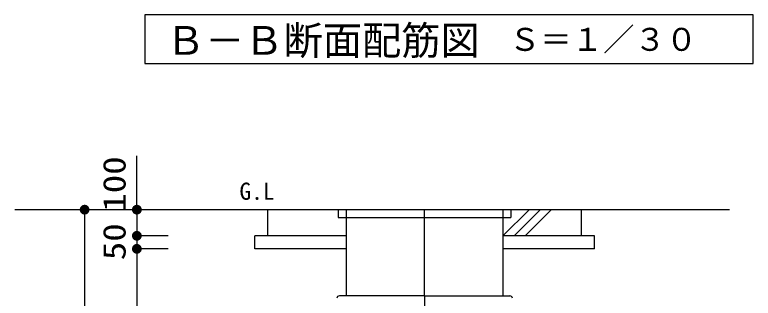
# Model space of a CAD drawing. Units: millimetres, scale not verified. Extents: x -8093 to 8093, y -5792 to 5792.
# Drawn here: x -1489 to 1337, y -1396 to -310 of the extents above; entities that cross this region are included whole.
import ezdxf
from ezdxf.enums import TextEntityAlignment as Align

# ---------------------------------------------------------------- set-up
doc = ezdxf.new("R2010")
doc.units = ezdxf.units.MM
doc.header["$LTSCALE"] = 30
doc.linetypes.add('LONG_CHAIN', pattern=[21, 18, -1, 1, -1])
for name, color, linetype, lineweight in [('0-1_00クル-フ-0躯体', 3, 'Continuous', 25), ('0-2_00クル-フ-1機器', 2, 'Continuous', 25), ('0-3_00クル-フ-6寸法', 132, 'Continuous', 25)]:
    doc.layers.add(name, color=color, linetype=linetype, lineweight=lineweight)
doc.styles.add('ＭＳ ゴシック', font='')
doc.styles.get('ＭＳ ゴシック').set_extended_font_data('MS Gothic')

msp = doc.modelspace()

# ---------------------------------------------------------------- linework, layer by layer
at = {"layer": '0-1_00クル-フ-0躯体', "linetype": 'LONG_CHAIN'}
for q in [(79.32, -1056.51), (79.32, -2956.51)]:
    msp.add_line((79.32, -1386.51), q, dxfattribs=at)
at = {"layer": '0-1_00クル-フ-0躯体'}
for q in [(-246.52, -1386.51), (405.16, -1386.51)]:
    msp.add_line((79.32, -1386.51), q, dxfattribs=at)
msp.add_lwpolyline([(1336.77, -496.48), (1336.77, -310.17), (-991.4, -310.17), (-991.4, -496.48)], close=True, dxfattribs=at)
for centre, start, end in [((-246.52, -1396.51), 90, 175), ((405.16, -1396.51), 5, 90)]:
    msp.add_arc(centre, 10, start, end, dxfattribs=at)
at = {"layer": '0-2_00クル-フ-1機器'}
for p, q in [((1246.12, -1056.51), (-1488.66, -1056.51)), ((-520.68, -1156.51), (-520.68, -1056.51)), ((-250.68, -1056.51), (-250.68, -1086.51)), ((-220.68, -1056.51), (-220.68, -1386.51)), ((379.32, -1056.51), (379.32, -1386.51)), ((379.32, -1156.51), (479.32, -1056.51)), ((409.32, -1056.51), (409.32, -1086.51)), ((421.75, -1156.51), (521.75, -1056.51)), ((464.17, -1156.51), (564.17, -1056.51)), ((679.32, -1156.51), (679.32, -1056.51)), ((-250.68, -1086.51), (409.32, -1086.51)), ((-220.68, -1156.51), (-570.68, -1156.51)), ((-570.68, -1206.51), (-570.68, -1156.51)), ((729.32, -1156.51), (379.32, -1156.51)), ((729.32, -1206.51), (729.32, -1156.51)), ((-220.68, -1206.51), (-570.68, -1206.51)), ((729.32, -1206.51), (379.32, -1206.51))]:
    msp.add_line(p, q, dxfattribs=at)
at = {"layer": '0-3_00クル-フ-6寸法', "color": 4}
for p, q in [((-1021.48, -1056.51), (-1021.48, -849.86)), ((-1101.48, -1056.51), (-1221.48, -1056.51)), ((-1221.48, -1056.51), (-1221.48, -3156.51)), ((-901.48, -1056.51), (-1021.48, -1056.51)), ((-1021.48, -1056.51), (-1021.48, -1156.51)), ((-901.48, -1156.51), (-1021.48, -1156.51)), ((-901.48, -1156.51), (-1021.48, -1156.51)), ((-1021.48, -1156.51), (-1021.48, -1206.51)), ((-901.48, -1206.51), (-1021.48, -1206.51)), ((-901.48, -1206.51), (-1021.48, -1206.51)), ((-1021.48, -1206.51), (-1021.48, -2906.51))]:
    msp.add_line(p, q, dxfattribs=at)
at = {"layer": '0-3_00クル-フ-6寸法'}
for points in [[(-1221.48, -1056.51), (-1237.31, -1046.46), (-1235.92, -1044.56)], [(-1221.48, -1056.51), (-1235.92, -1044.56), (-1234.31, -1042.84)], [(-1221.48, -1056.51), (-1234.31, -1042.84), (-1232.5, -1041.34)], [(-1221.48, -1056.51), (-1232.5, -1041.34), (-1230.51, -1040.08)], [(-1221.48, -1056.51), (-1230.51, -1040.08), (-1228.38, -1039.08)], [(-1221.48, -1056.51), (-1228.38, -1039.08), (-1226.14, -1038.35)], [(-1221.48, -1056.51), (-1226.14, -1038.35), (-1223.83, -1037.91)], [(-1221.48, -1056.51), (-1223.83, -1037.91), (-1221.48, -1037.76)], [(-1221.48, -1056.51), (-1221.48, -1037.76), (-1219.13, -1037.91)], [(-1221.48, -1056.51), (-1219.13, -1037.91), (-1216.81, -1038.35)], [(-1221.48, -1056.51), (-1216.81, -1038.35), (-1214.57, -1039.08)], [(-1221.48, -1056.51), (-1214.57, -1039.08), (-1212.44, -1040.08)], [(-1221.48, -1056.51), (-1212.44, -1040.08), (-1210.46, -1041.34)], [(-1221.48, -1056.51), (-1210.46, -1041.34), (-1208.64, -1042.84)], [(-1221.48, -1056.51), (-1208.64, -1042.84), (-1207.03, -1044.56)], [(-1221.48, -1056.51), (-1207.03, -1044.56), (-1205.65, -1046.46)], [(-1021.48, -1056.51), (-1037.31, -1046.46), (-1035.92, -1044.56)], [(-1021.48, -1056.51), (-1035.92, -1044.56), (-1034.31, -1042.84)], [(-1021.48, -1056.51), (-1034.31, -1042.84), (-1032.5, -1041.34)], [(-1021.48, -1056.51), (-1032.5, -1041.34), (-1030.51, -1040.08)], [(-1021.48, -1056.51), (-1030.51, -1040.08), (-1028.38, -1039.08)], [(-1021.48, -1056.51), (-1028.38, -1039.08), (-1026.14, -1038.35)], [(-1021.48, -1056.51), (-1026.14, -1038.35), (-1023.83, -1037.91)], [(-1021.48, -1056.51), (-1023.83, -1037.91), (-1021.48, -1037.76)], [(-1021.48, -1056.51), (-1021.48, -1037.76), (-1019.13, -1037.91)], [(-1021.48, -1056.51), (-1019.13, -1037.91), (-1016.81, -1038.35)], [(-1021.48, -1056.51), (-1016.81, -1038.35), (-1014.57, -1039.08)], [(-1021.48, -1056.51), (-1014.57, -1039.08), (-1012.44, -1040.08)], [(-1021.48, -1056.51), (-1012.44, -1040.08), (-1010.46, -1041.34)], [(-1021.48, -1056.51), (-1010.46, -1041.34), (-1008.64, -1042.84)], [(-1021.48, -1056.51), (-1008.64, -1042.84), (-1007.03, -1044.56)], [(-1021.48, -1056.51), (-1007.03, -1044.56), (-1005.65, -1046.46)], [(-1221.48, -1056.51), (-1240.19, -1055.33), (-1239.89, -1053)], [(-1221.48, -1056.51), (-1240.19, -1057.69), (-1240.19, -1055.33)], [(-1221.48, -1056.51), (-1239.89, -1060.02), (-1240.19, -1057.69)], [(-1221.48, -1056.51), (-1239.89, -1053), (-1239.31, -1050.72)], [(-1221.48, -1056.51), (-1239.31, -1062.3), (-1239.89, -1060.02)], [(-1221.48, -1056.51), (-1239.31, -1050.72), (-1238.44, -1048.53)], [(-1221.48, -1056.51), (-1238.44, -1064.49), (-1239.31, -1062.3)], [(-1221.48, -1056.51), (-1238.44, -1048.53), (-1237.31, -1046.46)], [(-1221.48, -1056.51), (-1237.31, -1066.56), (-1238.44, -1064.49)], [(-1221.48, -1056.51), (-1235.92, -1068.46), (-1237.31, -1066.56)], [(-1221.48, -1056.51), (-1234.31, -1070.18), (-1235.92, -1068.46)], [(-1221.48, -1056.51), (-1232.5, -1071.68), (-1234.31, -1070.18)], [(-1221.48, -1056.51), (-1230.51, -1072.94), (-1232.5, -1071.68)], [(-1221.48, -1056.51), (-1228.38, -1073.94), (-1230.51, -1072.94)], [(-1221.48, -1056.51), (-1226.14, -1074.67), (-1228.38, -1073.94)], [(-1221.48, -1056.51), (-1223.83, -1075.11), (-1226.14, -1074.67)], [(-1221.48, -1056.51), (-1221.48, -1075.26), (-1223.83, -1075.11)], [(-1221.48, -1056.51), (-1205.65, -1046.46), (-1204.51, -1048.53)], [(-1221.48, -1056.51), (-1204.51, -1048.53), (-1203.64, -1050.72)], [(-1221.48, -1056.51), (-1203.64, -1050.72), (-1203.06, -1053)], [(-1221.48, -1056.51), (-1203.06, -1053), (-1202.76, -1055.33)], [(-1221.48, -1056.51), (-1202.76, -1055.33), (-1202.76, -1057.69)], [(-1221.48, -1056.51), (-1219.13, -1075.11), (-1221.48, -1075.26)], [(-1221.48, -1056.51), (-1216.81, -1074.67), (-1219.13, -1075.11)], [(-1221.48, -1056.51), (-1214.57, -1073.94), (-1216.81, -1074.67)], [(-1221.48, -1056.51), (-1212.44, -1072.94), (-1214.57, -1073.94)], [(-1221.48, -1056.51), (-1210.46, -1071.68), (-1212.44, -1072.94)], [(-1221.48, -1056.51), (-1208.64, -1070.18), (-1210.46, -1071.68)], [(-1221.48, -1056.51), (-1207.03, -1068.46), (-1208.64, -1070.18)], [(-1221.48, -1056.51), (-1205.65, -1066.56), (-1207.03, -1068.46)], [(-1221.48, -1056.51), (-1204.51, -1064.49), (-1205.65, -1066.56)], [(-1221.48, -1056.51), (-1203.64, -1062.3), (-1204.51, -1064.49)], [(-1221.48, -1056.51), (-1203.06, -1060.02), (-1203.64, -1062.3)], [(-1221.48, -1056.51), (-1202.76, -1057.69), (-1203.06, -1060.02)], [(-1021.48, -1056.51), (-1040.19, -1055.33), (-1039.89, -1053)], [(-1021.48, -1056.51), (-1040.19, -1057.69), (-1040.19, -1055.33)], [(-1021.48, -1056.51), (-1039.89, -1060.02), (-1040.19, -1057.69)], [(-1021.48, -1056.51), (-1039.89, -1053), (-1039.31, -1050.72)], [(-1021.48, -1056.51), (-1039.31, -1062.3), (-1039.89, -1060.02)], [(-1021.48, -1056.51), (-1039.31, -1050.72), (-1038.44, -1048.53)], [(-1021.48, -1056.51), (-1038.44, -1064.49), (-1039.31, -1062.3)], [(-1021.48, -1056.51), (-1038.44, -1048.53), (-1037.31, -1046.46)], [(-1021.48, -1056.51), (-1037.31, -1066.56), (-1038.44, -1064.49)], [(-1021.48, -1056.51), (-1035.92, -1068.46), (-1037.31, -1066.56)], [(-1021.48, -1056.51), (-1034.31, -1070.18), (-1035.92, -1068.46)], [(-1021.48, -1056.51), (-1032.5, -1071.68), (-1034.31, -1070.18)], [(-1021.48, -1056.51), (-1030.51, -1072.94), (-1032.5, -1071.68)], [(-1021.48, -1056.51), (-1028.38, -1073.94), (-1030.51, -1072.94)], [(-1021.48, -1056.51), (-1026.14, -1074.67), (-1028.38, -1073.94)], [(-1021.48, -1056.51), (-1023.83, -1075.11), (-1026.14, -1074.67)], [(-1021.48, -1056.51), (-1021.48, -1075.26), (-1023.83, -1075.11)], [(-1021.48, -1056.51), (-1005.65, -1046.46), (-1004.51, -1048.53)], [(-1021.48, -1056.51), (-1004.51, -1048.53), (-1003.64, -1050.72)], [(-1021.48, -1056.51), (-1003.64, -1050.72), (-1003.06, -1053)], [(-1021.48, -1056.51), (-1003.06, -1053), (-1002.76, -1055.33)], [(-1021.48, -1056.51), (-1002.76, -1055.33), (-1002.76, -1057.69)], [(-1021.48, -1056.51), (-1019.13, -1075.11), (-1021.48, -1075.26)], [(-1021.48, -1056.51), (-1016.81, -1074.67), (-1019.13, -1075.11)], [(-1021.48, -1056.51), (-1014.57, -1073.94), (-1016.81, -1074.67)], [(-1021.48, -1056.51), (-1012.44, -1072.94), (-1014.57, -1073.94)], [(-1021.48, -1056.51), (-1010.46, -1071.68), (-1012.44, -1072.94)], [(-1021.48, -1056.51), (-1008.64, -1070.18), (-1010.46, -1071.68)], [(-1021.48, -1056.51), (-1007.03, -1068.46), (-1008.64, -1070.18)], [(-1021.48, -1056.51), (-1005.65, -1066.56), (-1007.03, -1068.46)], [(-1021.48, -1056.51), (-1004.51, -1064.49), (-1005.65, -1066.56)], [(-1021.48, -1056.51), (-1003.64, -1062.3), (-1004.51, -1064.49)], [(-1021.48, -1056.51), (-1003.06, -1060.02), (-1003.64, -1062.3)], [(-1021.48, -1056.51), (-1002.76, -1057.69), (-1003.06, -1060.02)], [(-1021.48, -1156.51), (-1040.19, -1155.33), (-1039.89, -1153)], [(-1021.48, -1156.51), (-1040.19, -1155.33), (-1039.89, -1153)], [(-1021.48, -1156.51), (-1040.19, -1157.69), (-1040.19, -1155.33)], [(-1021.48, -1156.51), (-1040.19, -1157.69), (-1040.19, -1155.33)], [(-1021.48, -1156.51), (-1039.89, -1160.02), (-1040.19, -1157.69)], [(-1021.48, -1156.51), (-1039.89, -1160.02), (-1040.19, -1157.69)], [(-1021.48, -1156.51), (-1039.89, -1153), (-1039.31, -1150.72)], [(-1021.48, -1156.51), (-1039.89, -1153), (-1039.31, -1150.72)], [(-1021.48, -1156.51), (-1039.31, -1162.3), (-1039.89, -1160.02)], [(-1021.48, -1156.51), (-1039.31, -1162.3), (-1039.89, -1160.02)], [(-1021.48, -1156.51), (-1039.31, -1150.72), (-1038.44, -1148.53)], [(-1021.48, -1156.51), (-1039.31, -1150.72), (-1038.44, -1148.53)], [(-1021.48, -1156.51), (-1038.44, -1164.49), (-1039.31, -1162.3)], [(-1021.48, -1156.51), (-1038.44, -1164.49), (-1039.31, -1162.3)], [(-1021.48, -1156.51), (-1038.44, -1148.53), (-1037.31, -1146.46)], [(-1021.48, -1156.51), (-1038.44, -1148.53), (-1037.31, -1146.46)], [(-1021.48, -1156.51), (-1037.31, -1166.56), (-1038.44, -1164.49)], [(-1021.48, -1156.51), (-1037.31, -1166.56), (-1038.44, -1164.49)], [(-1021.48, -1156.51), (-1037.31, -1146.46), (-1035.92, -1144.56)], [(-1021.48, -1156.51), (-1037.31, -1146.46), (-1035.92, -1144.56)], [(-1021.48, -1156.51), (-1035.92, -1168.46), (-1037.31, -1166.56)], [(-1021.48, -1156.51), (-1035.92, -1168.46), (-1037.31, -1166.56)], [(-1021.48, -1156.51), (-1035.92, -1144.56), (-1034.31, -1142.84)], [(-1021.48, -1156.51), (-1035.92, -1144.56), (-1034.31, -1142.84)], [(-1021.48, -1156.51), (-1034.31, -1170.18), (-1035.92, -1168.46)], [(-1021.48, -1156.51), (-1034.31, -1170.18), (-1035.92, -1168.46)], [(-1021.48, -1156.51), (-1034.31, -1142.84), (-1032.5, -1141.34)], [(-1021.48, -1156.51), (-1034.31, -1142.84), (-1032.5, -1141.34)], [(-1021.48, -1156.51), (-1032.5, -1171.68), (-1034.31, -1170.18)], [(-1021.48, -1156.51), (-1032.5, -1171.68), (-1034.31, -1170.18)], [(-1021.48, -1156.51), (-1032.5, -1141.34), (-1030.51, -1140.08)], [(-1021.48, -1156.51), (-1032.5, -1141.34), (-1030.51, -1140.08)], [(-1021.48, -1156.51), (-1030.51, -1172.94), (-1032.5, -1171.68)], [(-1021.48, -1156.51), (-1030.51, -1172.94), (-1032.5, -1171.68)], [(-1021.48, -1156.51), (-1030.51, -1140.08), (-1028.38, -1139.08)], [(-1021.48, -1156.51), (-1030.51, -1140.08), (-1028.38, -1139.08)], [(-1021.48, -1156.51), (-1028.38, -1173.94), (-1030.51, -1172.94)], [(-1021.48, -1156.51), (-1028.38, -1173.94), (-1030.51, -1172.94)], [(-1021.48, -1156.51), (-1028.38, -1139.08), (-1026.14, -1138.35)], [(-1021.48, -1156.51), (-1028.38, -1139.08), (-1026.14, -1138.35)], [(-1021.48, -1156.51), (-1026.14, -1174.67), (-1028.38, -1173.94)], [(-1021.48, -1156.51), (-1026.14, -1174.67), (-1028.38, -1173.94)], [(-1021.48, -1156.51), (-1026.14, -1138.35), (-1023.83, -1137.91)], [(-1021.48, -1156.51), (-1026.14, -1138.35), (-1023.83, -1137.91)], [(-1021.48, -1156.51), (-1023.83, -1175.11), (-1026.14, -1174.67)], [(-1021.48, -1156.51), (-1023.83, -1175.11), (-1026.14, -1174.67)], [(-1021.48, -1156.51), (-1023.83, -1137.91), (-1021.48, -1137.76)], [(-1021.48, -1156.51), (-1023.83, -1137.91), (-1021.48, -1137.76)], [(-1021.48, -1156.51), (-1021.48, -1175.26), (-1023.83, -1175.11)], [(-1021.48, -1156.51), (-1021.48, -1175.26), (-1023.83, -1175.11)], [(-1021.48, -1156.51), (-1021.48, -1137.76), (-1019.13, -1137.91)], [(-1021.48, -1156.51), (-1021.48, -1137.76), (-1019.13, -1137.91)], [(-1021.48, -1156.51), (-1019.13, -1137.91), (-1016.81, -1138.35)], [(-1021.48, -1156.51), (-1019.13, -1137.91), (-1016.81, -1138.35)], [(-1021.48, -1156.51), (-1016.81, -1138.35), (-1014.57, -1139.08)], [(-1021.48, -1156.51), (-1016.81, -1138.35), (-1014.57, -1139.08)], [(-1021.48, -1156.51), (-1014.57, -1139.08), (-1012.44, -1140.08)], [(-1021.48, -1156.51), (-1014.57, -1139.08), (-1012.44, -1140.08)], [(-1021.48, -1156.51), (-1012.44, -1140.08), (-1010.46, -1141.34)], [(-1021.48, -1156.51), (-1012.44, -1140.08), (-1010.46, -1141.34)], [(-1021.48, -1156.51), (-1010.46, -1141.34), (-1008.64, -1142.84)], [(-1021.48, -1156.51), (-1010.46, -1141.34), (-1008.64, -1142.84)], [(-1021.48, -1156.51), (-1008.64, -1142.84), (-1007.03, -1144.56)], [(-1021.48, -1156.51), (-1008.64, -1142.84), (-1007.03, -1144.56)], [(-1021.48, -1156.51), (-1007.03, -1144.56), (-1005.65, -1146.46)], [(-1021.48, -1156.51), (-1007.03, -1144.56), (-1005.65, -1146.46)], [(-1021.48, -1156.51), (-1005.65, -1146.46), (-1004.51, -1148.53)], [(-1021.48, -1156.51), (-1005.65, -1146.46), (-1004.51, -1148.53)], [(-1021.48, -1156.51), (-1004.51, -1148.53), (-1003.64, -1150.72)], [(-1021.48, -1156.51), (-1004.51, -1148.53), (-1003.64, -1150.72)], [(-1021.48, -1156.51), (-1003.64, -1150.72), (-1003.06, -1153)], [(-1021.48, -1156.51), (-1003.64, -1150.72), (-1003.06, -1153)], [(-1021.48, -1156.51), (-1003.06, -1153), (-1002.76, -1155.33)], [(-1021.48, -1156.51), (-1003.06, -1153), (-1002.76, -1155.33)], [(-1021.48, -1156.51), (-1002.76, -1155.33), (-1002.76, -1157.69)], [(-1021.48, -1156.51), (-1002.76, -1155.33), (-1002.76, -1157.69)], [(-1021.48, -1156.51), (-1019.13, -1175.11), (-1021.48, -1175.26)], [(-1021.48, -1156.51), (-1016.81, -1174.67), (-1019.13, -1175.11)], [(-1021.48, -1156.51), (-1014.57, -1173.94), (-1016.81, -1174.67)], [(-1021.48, -1156.51), (-1012.44, -1172.94), (-1014.57, -1173.94)], [(-1021.48, -1156.51), (-1010.46, -1171.68), (-1012.44, -1172.94)], [(-1021.48, -1156.51), (-1008.64, -1170.18), (-1010.46, -1171.68)], [(-1021.48, -1156.51), (-1007.03, -1168.46), (-1008.64, -1170.18)], [(-1021.48, -1156.51), (-1005.65, -1166.56), (-1007.03, -1168.46)], [(-1021.48, -1156.51), (-1004.51, -1164.49), (-1005.65, -1166.56)], [(-1021.48, -1156.51), (-1003.64, -1162.3), (-1004.51, -1164.49)], [(-1021.48, -1156.51), (-1003.06, -1160.02), (-1003.64, -1162.3)], [(-1021.48, -1156.51), (-1002.76, -1157.69), (-1003.06, -1160.02)], [(-1021.48, -1156.51), (-1019.13, -1175.11), (-1021.48, -1175.26)], [(-1021.48, -1156.51), (-1016.81, -1174.67), (-1019.13, -1175.11)], [(-1021.48, -1156.51), (-1014.57, -1173.94), (-1016.81, -1174.67)], [(-1021.48, -1156.51), (-1012.44, -1172.94), (-1014.57, -1173.94)], [(-1021.48, -1156.51), (-1010.46, -1171.68), (-1012.44, -1172.94)], [(-1021.48, -1156.51), (-1008.64, -1170.18), (-1010.46, -1171.68)], [(-1021.48, -1156.51), (-1007.03, -1168.46), (-1008.64, -1170.18)], [(-1021.48, -1156.51), (-1005.65, -1166.56), (-1007.03, -1168.46)], [(-1021.48, -1156.51), (-1004.51, -1164.49), (-1005.65, -1166.56)], [(-1021.48, -1156.51), (-1003.64, -1162.3), (-1004.51, -1164.49)], [(-1021.48, -1156.51), (-1003.06, -1160.02), (-1003.64, -1162.3)], [(-1021.48, -1156.51), (-1002.76, -1157.69), (-1003.06, -1160.02)], [(-1021.48, -1206.51), (-1040.19, -1205.33), (-1039.89, -1203)], [(-1021.48, -1206.51), (-1040.19, -1205.33), (-1039.89, -1203)], [(-1021.48, -1206.51), (-1040.19, -1207.69), (-1040.19, -1205.33)], [(-1021.48, -1206.51), (-1040.19, -1207.69), (-1040.19, -1205.33)], [(-1021.48, -1206.51), (-1039.89, -1210.02), (-1040.19, -1207.69)], [(-1021.48, -1206.51), (-1039.89, -1210.02), (-1040.19, -1207.69)], [(-1021.48, -1206.51), (-1039.89, -1203), (-1039.31, -1200.72)], [(-1021.48, -1206.51), (-1039.89, -1203), (-1039.31, -1200.72)], [(-1021.48, -1206.51), (-1039.31, -1212.3), (-1039.89, -1210.02)], [(-1021.48, -1206.51), (-1039.31, -1212.3), (-1039.89, -1210.02)], [(-1021.48, -1206.51), (-1039.31, -1200.72), (-1038.44, -1198.53)], [(-1021.48, -1206.51), (-1039.31, -1200.72), (-1038.44, -1198.53)], [(-1021.48, -1206.51), (-1038.44, -1214.49), (-1039.31, -1212.3)], [(-1021.48, -1206.51), (-1038.44, -1214.49), (-1039.31, -1212.3)], [(-1021.48, -1206.51), (-1038.44, -1198.53), (-1037.31, -1196.46)], [(-1021.48, -1206.51), (-1038.44, -1198.53), (-1037.31, -1196.46)], [(-1021.48, -1206.51), (-1037.31, -1216.56), (-1038.44, -1214.49)], [(-1021.48, -1206.51), (-1037.31, -1216.56), (-1038.44, -1214.49)], [(-1021.48, -1206.51), (-1037.31, -1196.46), (-1035.92, -1194.56)], [(-1021.48, -1206.51), (-1037.31, -1196.46), (-1035.92, -1194.56)], [(-1021.48, -1206.51), (-1035.92, -1218.46), (-1037.31, -1216.56)], [(-1021.48, -1206.51), (-1035.92, -1218.46), (-1037.31, -1216.56)], [(-1021.48, -1206.51), (-1035.92, -1194.56), (-1034.31, -1192.84)], [(-1021.48, -1206.51), (-1035.92, -1194.56), (-1034.31, -1192.84)], [(-1021.48, -1206.51), (-1034.31, -1220.18), (-1035.92, -1218.46)], [(-1021.48, -1206.51), (-1034.31, -1220.18), (-1035.92, -1218.46)], [(-1021.48, -1206.51), (-1034.31, -1192.84), (-1032.5, -1191.34)], [(-1021.48, -1206.51), (-1034.31, -1192.84), (-1032.5, -1191.34)], [(-1021.48, -1206.51), (-1032.5, -1221.68), (-1034.31, -1220.18)], [(-1021.48, -1206.51), (-1032.5, -1221.68), (-1034.31, -1220.18)], [(-1021.48, -1206.51), (-1032.5, -1191.34), (-1030.51, -1190.08)], [(-1021.48, -1206.51), (-1032.5, -1191.34), (-1030.51, -1190.08)], [(-1021.48, -1206.51), (-1030.51, -1222.94), (-1032.5, -1221.68)], [(-1021.48, -1206.51), (-1030.51, -1222.94), (-1032.5, -1221.68)], [(-1021.48, -1206.51), (-1030.51, -1190.08), (-1028.38, -1189.08)], [(-1021.48, -1206.51), (-1030.51, -1190.08), (-1028.38, -1189.08)], [(-1021.48, -1206.51), (-1028.38, -1223.94), (-1030.51, -1222.94)], [(-1021.48, -1206.51), (-1028.38, -1223.94), (-1030.51, -1222.94)], [(-1021.48, -1206.51), (-1028.38, -1189.08), (-1026.14, -1188.35)], [(-1021.48, -1206.51), (-1028.38, -1189.08), (-1026.14, -1188.35)], [(-1021.48, -1206.51), (-1026.14, -1224.67), (-1028.38, -1223.94)], [(-1021.48, -1206.51), (-1026.14, -1224.67), (-1028.38, -1223.94)], [(-1021.48, -1206.51), (-1026.14, -1188.35), (-1023.83, -1187.91)], [(-1021.48, -1206.51), (-1026.14, -1188.35), (-1023.83, -1187.91)], [(-1021.48, -1206.51), (-1023.83, -1225.11), (-1026.14, -1224.67)], [(-1021.48, -1206.51), (-1023.83, -1225.11), (-1026.14, -1224.67)], [(-1021.48, -1206.51), (-1023.83, -1187.91), (-1021.48, -1187.76)], [(-1021.48, -1206.51), (-1023.83, -1187.91), (-1021.48, -1187.76)], [(-1021.48, -1206.51), (-1021.48, -1225.26), (-1023.83, -1225.11)], [(-1021.48, -1206.51), (-1021.48, -1225.26), (-1023.83, -1225.11)], [(-1021.48, -1206.51), (-1021.48, -1187.76), (-1019.13, -1187.91)], [(-1021.48, -1206.51), (-1021.48, -1187.76), (-1019.13, -1187.91)], [(-1021.48, -1206.51), (-1019.13, -1187.91), (-1016.81, -1188.35)], [(-1021.48, -1206.51), (-1019.13, -1187.91), (-1016.81, -1188.35)], [(-1021.48, -1206.51), (-1016.81, -1188.35), (-1014.57, -1189.08)], [(-1021.48, -1206.51), (-1016.81, -1188.35), (-1014.57, -1189.08)], [(-1021.48, -1206.51), (-1014.57, -1189.08), (-1012.44, -1190.08)], [(-1021.48, -1206.51), (-1014.57, -1189.08), (-1012.44, -1190.08)], [(-1021.48, -1206.51), (-1012.44, -1190.08), (-1010.46, -1191.34)], [(-1021.48, -1206.51), (-1012.44, -1190.08), (-1010.46, -1191.34)], [(-1021.48, -1206.51), (-1010.46, -1191.34), (-1008.64, -1192.84)], [(-1021.48, -1206.51), (-1010.46, -1191.34), (-1008.64, -1192.84)], [(-1021.48, -1206.51), (-1008.64, -1192.84), (-1007.03, -1194.56)], [(-1021.48, -1206.51), (-1008.64, -1192.84), (-1007.03, -1194.56)], [(-1021.48, -1206.51), (-1007.03, -1194.56), (-1005.65, -1196.46)], [(-1021.48, -1206.51), (-1007.03, -1194.56), (-1005.65, -1196.46)], [(-1021.48, -1206.51), (-1005.65, -1196.46), (-1004.51, -1198.53)], [(-1021.48, -1206.51), (-1005.65, -1196.46), (-1004.51, -1198.53)], [(-1021.48, -1206.51), (-1004.51, -1198.53), (-1003.64, -1200.72)], [(-1021.48, -1206.51), (-1004.51, -1198.53), (-1003.64, -1200.72)], [(-1021.48, -1206.51), (-1003.64, -1200.72), (-1003.06, -1203)], [(-1021.48, -1206.51), (-1003.64, -1200.72), (-1003.06, -1203)], [(-1021.48, -1206.51), (-1003.06, -1203), (-1002.76, -1205.33)], [(-1021.48, -1206.51), (-1003.06, -1203), (-1002.76, -1205.33)], [(-1021.48, -1206.51), (-1002.76, -1205.33), (-1002.76, -1207.69)], [(-1021.48, -1206.51), (-1002.76, -1205.33), (-1002.76, -1207.69)], [(-1021.48, -1206.51), (-1019.13, -1225.11), (-1021.48, -1225.26)], [(-1021.48, -1206.51), (-1016.81, -1224.67), (-1019.13, -1225.11)], [(-1021.48, -1206.51), (-1014.57, -1223.94), (-1016.81, -1224.67)], [(-1021.48, -1206.51), (-1012.44, -1222.94), (-1014.57, -1223.94)], [(-1021.48, -1206.51), (-1010.46, -1221.68), (-1012.44, -1222.94)], [(-1021.48, -1206.51), (-1008.64, -1220.18), (-1010.46, -1221.68)], [(-1021.48, -1206.51), (-1007.03, -1218.46), (-1008.64, -1220.18)], [(-1021.48, -1206.51), (-1005.65, -1216.56), (-1007.03, -1218.46)], [(-1021.48, -1206.51), (-1004.51, -1214.49), (-1005.65, -1216.56)], [(-1021.48, -1206.51), (-1003.64, -1212.3), (-1004.51, -1214.49)], [(-1021.48, -1206.51), (-1003.06, -1210.02), (-1003.64, -1212.3)], [(-1021.48, -1206.51), (-1002.76, -1207.69), (-1003.06, -1210.02)], [(-1021.48, -1206.51), (-1019.13, -1225.11), (-1021.48, -1225.26)], [(-1021.48, -1206.51), (-1016.81, -1224.67), (-1019.13, -1225.11)], [(-1021.48, -1206.51), (-1014.57, -1223.94), (-1016.81, -1224.67)], [(-1021.48, -1206.51), (-1012.44, -1222.94), (-1014.57, -1223.94)], [(-1021.48, -1206.51), (-1010.46, -1221.68), (-1012.44, -1222.94)], [(-1021.48, -1206.51), (-1008.64, -1220.18), (-1010.46, -1221.68)], [(-1021.48, -1206.51), (-1007.03, -1218.46), (-1008.64, -1220.18)], [(-1021.48, -1206.51), (-1005.65, -1216.56), (-1007.03, -1218.46)], [(-1021.48, -1206.51), (-1004.51, -1214.49), (-1005.65, -1216.56)], [(-1021.48, -1206.51), (-1003.64, -1212.3), (-1004.51, -1214.49)], [(-1021.48, -1206.51), (-1003.06, -1210.02), (-1003.64, -1212.3)], [(-1021.48, -1206.51), (-1002.76, -1207.69), (-1003.06, -1210.02)]]:
    msp.add_solid(points, dxfattribs=at)

# ---------------------------------------------------------------- texts
at = {"layer": '0-1_00クル-フ-0躯体', "color": 4, "style": 'ＭＳ ゴシック'}
for s, height, p in [('Ｂ－Ｂ断面配筋図', 110, (-910.15, -496.45)), ('Ｓ＝１／３０', 87.98, (402.24, -474.77))]:
    msp.add_text(s, height=height, dxfattribs=at).set_placement(p, align=Align.BOTTOM_LEFT)
at = {"layer": '0-2_00クル-フ-1機器', "color": 4, "style": 'ＭＳ ゴシック'}
msp.add_text('G.L', height=65.98, dxfattribs=at).set_placement((-629.13, -1038.52), align=Align.BOTTOM_LEFT)
at = {"layer": '0-3_00クル-フ-6寸法', "color": 3, "style": 'ＭＳ ゴシック', "width": 1.2}
for s, p in [('100', (-1038.57, -1064.36)), ('50', (-1038.57, -1250.08))]:
    msp.add_text(s, height=86.66, rotation=90, dxfattribs=at).set_placement(p, align=Align.BOTTOM_LEFT)

doc.saveas('drawing.dxf')
